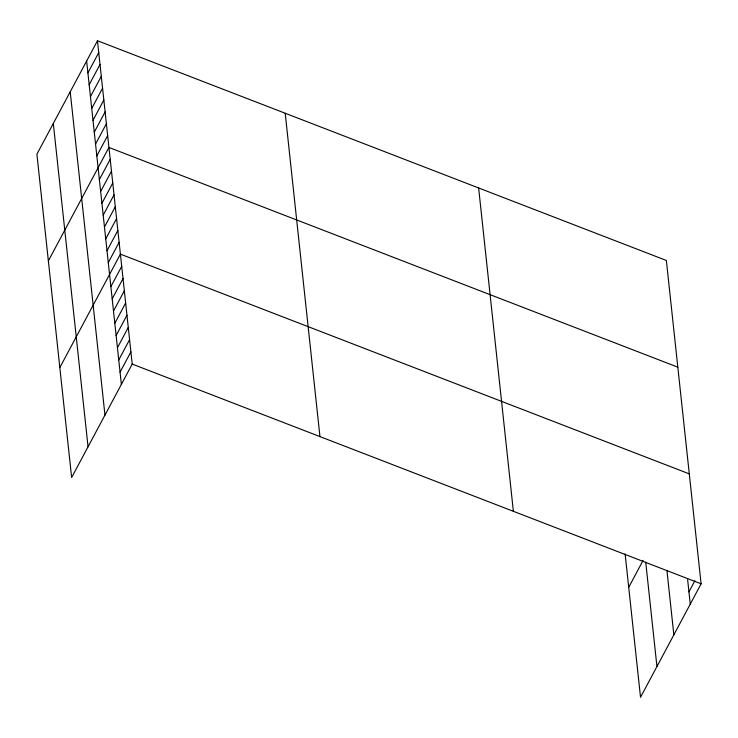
<?xml version="1.0" encoding="UTF-8"?>
<svg xmlns="http://www.w3.org/2000/svg" width="738" height="738" viewBox="0 0 738 738"><rect width="100%" height="100%" fill="white"/><g stroke="black" fill="none" stroke-linecap="round" stroke-linejoin="round"><path stroke-width="1.11" d="M97.471 40.738L36.9 154.187L71.641 477.523L132.213 364.074L97.471 40.738L666.359 260.477L701.1 583.813L640.529 697.262L625.123 553.915M87.905 72.896L98.754 52.592M89.178 84.759L100.027 64.446M90.451 96.613L101.3 76.309M91.733 108.468L102.573 88.163M93.006 120.322L103.846 100.017M94.279 132.176L105.119 111.872M95.553 144.03L106.392 123.726M96.826 155.893L107.665 135.58M48.367 260.892L108.938 147.443L677.825 367.173M99.372 179.602L110.211 159.297M100.645 191.456L111.484 171.151M101.918 203.31L112.757 183.006M103.191 215.164L114.03 194.86M104.464 227.027L115.312 206.714M105.737 238.881L116.586 218.577M107.01 250.736L117.859 230.431M108.292 262.59L119.132 242.285M59.824 367.589L120.405 254.14L689.292 473.879M110.875 286.658L121.715 266.353M112.185 298.872L123.025 278.567M113.495 311.095L124.344 290.79M114.814 323.309L125.654 303.004M116.124 335.522L126.964 315.218M117.434 347.736L128.274 327.432M118.744 359.95L129.593 339.646M120.063 372.164L130.903 351.86M628.711 587.328L643.075 560.428M688.941 591.904L694.91 580.732M132.213 364.074L701.1 583.813M687.631 579.69L690.261 604.118M666.931 570.446L673.849 634.855M645.722 562.144L656.94 666.525M478.63 187.959L513.371 511.296M285.209 113.255L319.951 436.592M86.632 61.042L121.373 384.378M70.221 91.78L104.962 415.116M53.311 123.449L88.053 446.785"/></g></svg>
